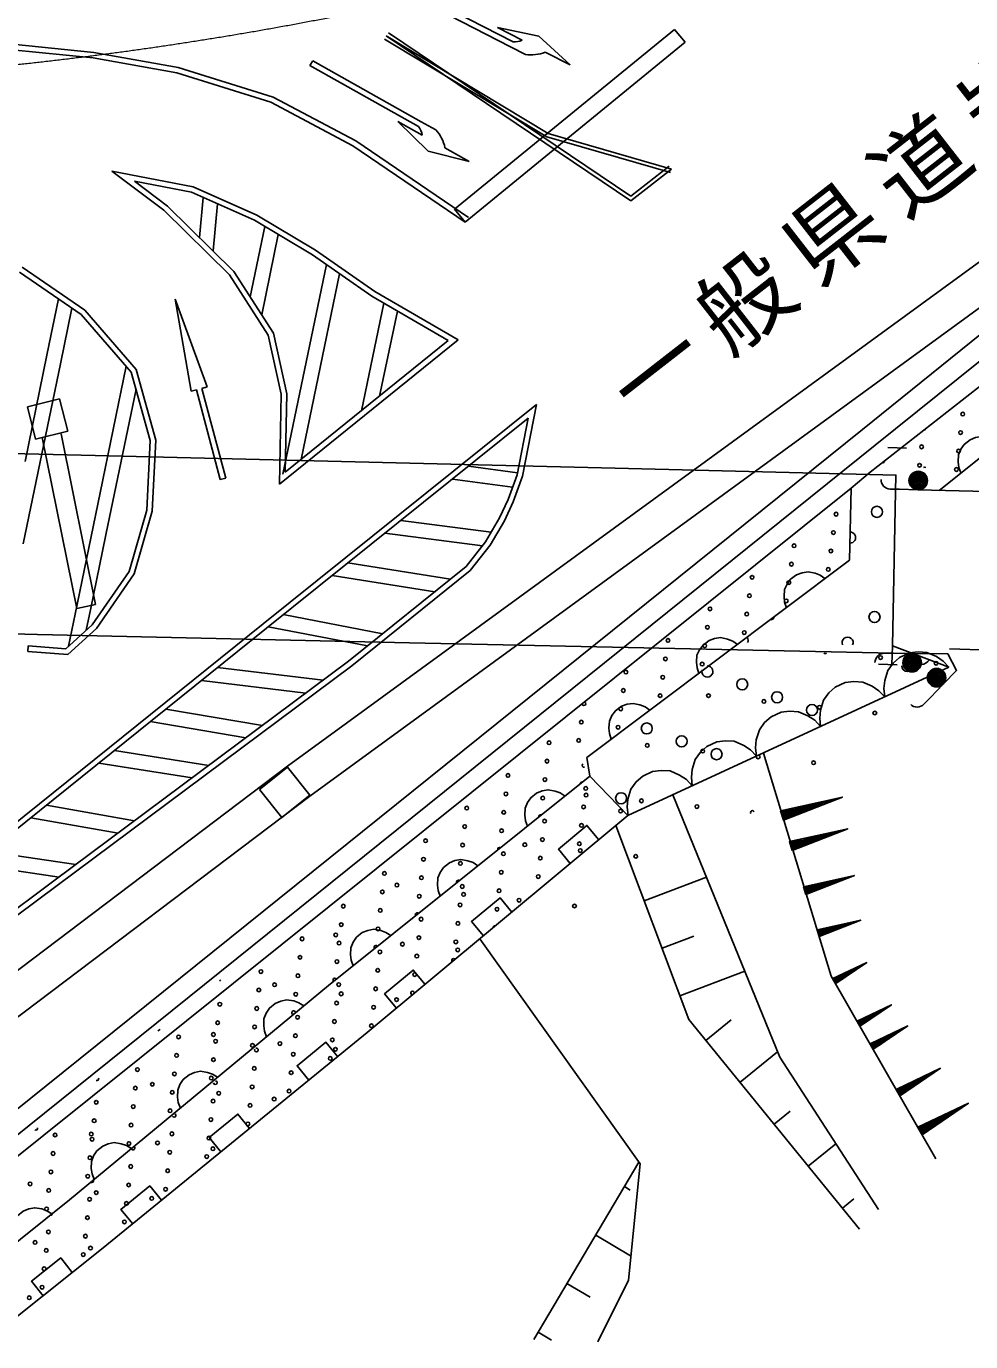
# Model space of a CAD drawing. Units: millimetres, scale not verified. Extents: x 40000 to 680000, y 20000 to 380000.
# Drawn here: x 214711 to 240123, y 236800 to 272173 of the extents above; entities that cross this region are included whole.
import ezdxf

# ---------------------------------------------------------------- set-up
doc = ezdxf.new("R2010")
doc.units = ezdxf.units.MM
doc.header["$LTSCALE"] = 1000
doc.linetypes.add('CHAIN', pattern=[18.5, 12, -1.5, 3.5, -1.5])
doc.layers.add('M-BGD', color=7, linetype='Continuous', lineweight=25)
doc.layers.add('M-BMK', color=2, linetype='CHAIN', lineweight=13)
doc.styles.add('ＭＳ ゴシック', font='')
doc.styles.get('ＭＳ ゴシック').set_extended_font_data('MS Gothic')

# ---------------------------------------------------------------- blocks, each defined once
blk = doc.blocks.new('BUHIN21')
at = {"color": 7, "linetype": 'Continuous', "lineweight": 25}
blk.add_lwpolyline([(-415, -500), (-497, -365), (-545, -224), (-576, -38), (-545, 122), (-482, 269), (-353, 424), (-221, 513), (-70, 573), (121, 579), (269, 558), (415, 500)], dxfattribs=at)
blk = doc.blocks.new('BUHIN39')
at = {"color": 7, "linetype": 'Continuous', "lineweight": 25}
for p, q in [((118, 131), (-374, -305)), ((-361, -320), (301, 267)), ((144, 101), (-348, -335)), ((-253, -148), (-399, -277)), ((-384, -294), (-68, -14)), ((-335, -350), (-18, -70)), ((-175, -236), (-321, -365))]:
    blk.add_line(p, q, dxfattribs=at)
blk.add_lwpolyline([(-323, -390), (374, 332), (-426, -274)], close=True, dxfattribs=at)
blk = doc.blocks.new('BUHIN177')
at = {"color": 7, "linetype": 'Continuous', "lineweight": 25}
for radius in [249, 220, 191, 161, 132, 97.5, 67.5, 38.8, 7.5]:
    blk.add_circle((-44, 245), radius, dxfattribs=at)
blk = doc.blocks.new('BUHIN188')
at = {"color": 7, "linetype": 'Continuous', "lineweight": 25}
blk.add_lwpolyline([(-414, -501), (-496, -366), (-544, -225), (-576, -38), (-545, 121), (-483, 268), (-354, 423), (-222, 512), (-71, 573), (120, 579), (268, 559), (414, 501)], dxfattribs=at)
blk = doc.blocks.new('BUHIN189')
at = {"color": 7, "linetype": 'Continuous', "lineweight": 25}
blk.add_lwpolyline([(-406, -508), (-490, -374), (-540, -234), (-575, -48), (-547, 112), (-487, 260), (-361, 418), (-230, 508), (-80, 571), (111, 581), (259, 563), (406, 508)], dxfattribs=at)
blk = doc.blocks.new('BUHIN190')
at = {"color": 7, "linetype": 'Continuous', "lineweight": 25}
blk.add_lwpolyline([(-414, -501), (-496, -366), (-544, -225), (-576, -39), (-545, 121), (-483, 268), (-354, 423), (-222, 512), (-71, 573), (120, 579), (268, 559), (414, 501)], dxfattribs=at)
blk = doc.blocks.new('BUHIN191')
at = {"color": 7, "linetype": 'Continuous', "lineweight": 25}
blk.add_lwpolyline([(-429, -488), (-507, -350), (-551, -208), (-577, -21), (-541, 138), (-474, 283), (-341, 434), (-206, 519), (-53, 575), (138, 575), (285, 550), (429, 488)], dxfattribs=at)
blk = doc.blocks.new('BUHIN200')
at = {"color": 7, "linetype": 'Continuous', "lineweight": 25}
blk.add_lwpolyline([(764, 566), (577, 700), (374, 781), (101, 838), (-135, 805), (-357, 730), (-594, 554), (-731, 364), (-831, 147), (-856, -131), (-833, -345), (-764, -566)], dxfattribs=at)
blk = doc.blocks.new('BUHIN201')
at = {"color": 7, "linetype": 'Continuous', "lineweight": 25}
blk.add_lwpolyline([(311, 391), (-80, 703), (-703, -80), (-311, -391)], dxfattribs=at)
blk = doc.blocks.new('BUHIN202')
at = {"color": 7, "linetype": 'Continuous', "lineweight": 25}
blk.add_lwpolyline([(315, 388), (-73, 703), (-703, -73), (-315, -388)], dxfattribs=at)

msp = doc.modelspace()

# ---------------------------------------------------------------- linework, layer by layer
at = {"layer": 'M-BGD'}
for p, q in [((221740, 252274), (269183, 286850)), ((269772, 286042), (222336, 251471)), ((261417, 280827), (237207, 261333)), ((261762, 280398), (237552, 260905)), ((227739, 271623), (224759, 273155)), ((224828, 273288), (227807, 271757)), ((232154, 272090), (226237, 267252)), ((228502, 271905), (227387, 272141)), ((227387, 272141), (228054, 271799)), ((232439, 271742), (232154, 272090)), ((216531, 271472), (214340, 271693)), ((224346, 271826), (228714, 269200)), ((230979, 267478), (224397, 271912)), ((224397, 271912), (228755, 269292)), ((230975, 267602), (224453, 271995)), ((232439, 271742), (226522, 266904)), ((229343, 271136), (228502, 271905)), ((216510, 271323), (214333, 271543)), ((218758, 270921), (216510, 271323)), ((218794, 271067), (216531, 271472)), ((227739, 271623), (228139, 271417)), ((229343, 271136), (228676, 271479)), ((221353, 270270), (218794, 271067)), ((222418, 271247), (222344, 271116)), ((222418, 271247), (222344, 271116)), ((222344, 271116), (225265, 269476)), ((225339, 269607), (222418, 271247)), ((221295, 270131), (218758, 270921)), ((223574, 269091), (221353, 270270)), ((223496, 268962), (221295, 270131)), ((225525, 268814), (224712, 269615)), ((224712, 269615), (225366, 269247)), ((225339, 269607), (225731, 269386)), ((228714, 269200), (232043, 268239)), ((228755, 269292), (232070, 268335)), ((226522, 266904), (223496, 268962)), ((226606, 267028), (223574, 269091)), ((226631, 268537), (225977, 268905)), ((226631, 268537), (225525, 268814)), ((217015, 268280), (219202, 267855)), ((218409, 267226), (217015, 268280)), ((232008, 268414), (230975, 267602)), ((232070, 268335), (230979, 267478)), ((217622, 268009), (219157, 267711)), ((218507, 267340), (217622, 268009)), ((219202, 267855), (220918, 267092)), ((247303, 267920), (237418, 260180)), ((219157, 267711), (220849, 266958)), ((219473, 267570), (219368, 266494)), ((220179, 265488), (218409, 267226)), ((220296, 265583), (218507, 267340)), ((219858, 267399), (219735, 266134)), ((220918, 267092), (222490, 266153)), ((226522, 266904), (226237, 267252)), ((221129, 266791), (220737, 264896)), ((220849, 266958), (222408, 266027)), ((221492, 266574), (221046, 264414)), ((239272, 259694), (248045, 266686)), ((222408, 266027), (224007, 264915)), ((222490, 266153), (224087, 265041)), ((216285, 264537), (214600, 265698)), ((222785, 265764), (221615, 260131)), ((216185, 264425), (214528, 265565)), ((221220, 263866), (220179, 265488)), ((221360, 263924), (220296, 265583)), ((223142, 265516), (222106, 260527)), ((224087, 265041), (226329, 263740)), ((215579, 264841), (215266, 263325)), ((215937, 264595), (215628, 263099)), ((219143, 262360), (218717, 264834)), ((218717, 264834), (219578, 262476)), ((224333, 264725), (223727, 261834)), ((224007, 264915), (226065, 263720)), ((217535, 262875), (216185, 264425)), ((217670, 262948), (216285, 264537)), ((224697, 264514), (224219, 262231)), ((221718, 262290), (221360, 263924)), ((221568, 262276), (221220, 263866)), ((226329, 263740), (221522, 259864)), ((226065, 263720), (221678, 260182)), ((215266, 263325), (214676, 260467)), ((215628, 263099), (214629, 258256)), ((217401, 263029), (216699, 259630)), ((218045, 261030), (217535, 262875)), ((218196, 261047), (217670, 262948)), ((219578, 262476), (219433, 262437)), ((214746, 261940), (215608, 262154)), ((215608, 262154), (215824, 261285)), ((217663, 262413), (216855, 258497)), ((219288, 262399), (219143, 262360)), ((219931, 259983), (219288, 262399)), ((219433, 262437), (220076, 260021)), ((221522, 259864), (221568, 262276)), ((221678, 260182), (221718, 262290)), ((214962, 261071), (214746, 261940)), ((221082, 256107), (228442, 262004)), ((228442, 262004), (228066, 260075)), ((221176, 255990), (228217, 261631)), ((228217, 261631), (227921, 260115)), ((237207, 261333), (207694, 237619)), ((215824, 261285), (214962, 261071)), ((215141, 261112), (216067, 256520)), ((215651, 261215), (216576, 256623)), ((237552, 260905), (208533, 237588)), ((213573, 260700), (216562, 260627)), ((217951, 259163), (218045, 261030)), ((218099, 259138), (218196, 261047)), ((238392, 260824), (237893, 260845)), ((216562, 260627), (230553, 260287)), ((220076, 260021), (219931, 259983)), ((227797, 259775), (226176, 259996)), ((227930, 260161), (226606, 260341)), ((227921, 260115), (227678, 259450)), ((228066, 260075), (227814, 259386)), ((230553, 260287), (238121, 260103)), ((237418, 260180), (236907, 259750)), ((238017, 255509), (238111, 260113)), ((209201, 237564), (236907, 259750)), ((236907, 259750), (236860, 257813)), ((238704, 259709), (238204, 259723)), ((249567, 259419), (238704, 259709)), ((216699, 259630), (216024, 256361)), ((227678, 259450), (227446, 258952)), ((227814, 259386), (227576, 258876)), ((217476, 257513), (217951, 259163)), ((217614, 257448), (218099, 259138)), ((227446, 258952), (227065, 258305)), ((227222, 258572), (224790, 258886)), ((227576, 258876), (227189, 258221)), ((216855, 258497), (216439, 256484)), ((226982, 258200), (224357, 258538)), ((227065, 258305), (226547, 257646)), ((227189, 258221), (226654, 257540)), ((216485, 256079), (217476, 257513)), ((226125, 257306), (223367, 257745)), ((226547, 257646), (223382, 255096)), ((226654, 257540), (223474, 254977)), ((236860, 257813), (229794, 252508)), ((216598, 255979), (217614, 257448)), ((225705, 256968), (222945, 257407)), ((216067, 256520), (216576, 256623)), ((216439, 256484), (216326, 255935)), ((210924, 247938), (221082, 256107)), ((216024, 256361), (215847, 255502)), ((224304, 255839), (221627, 256353)), ((211018, 247821), (221176, 255990)), ((215014, 255818), (214327, 255833)), ((225024, 255597), (215014, 255818)), ((215773, 255435), (216485, 256079)), ((215826, 255280), (216598, 255979)), ((223896, 255510), (221218, 256024)), ((214760, 255511), (214749, 255362)), ((214760, 255511), (215773, 255435)), ((238048, 255311), (225024, 255597)), ((238017, 255509), (238005, 255009)), ((238017, 255509), (239537, 254935)), ((239555, 255434), (246230, 255209)), ((214749, 255362), (215826, 255280)), ((223382, 255096), (215454, 249190)), ((238048, 255311), (238548, 255307)), ((223474, 254977), (215544, 249069)), ((222698, 254586), (219860, 254931)), ((239537, 254935), (230901, 250949)), ((238142, 255002), (237643, 255024)), ((222233, 254240), (219424, 254581)), ((239384, 254482), (239037, 254123)), ((221063, 253369), (218464, 253809)), ((220620, 253038), (218047, 253474)), ((219621, 252294), (217082, 252698)), ((234543, 252630), (236368, 246633)), ((202601, 237805), (221740, 252274)), ((219173, 251960), (216661, 252359)), ((221740, 252248), (220986, 251648)), ((222337, 251497), (221740, 252248)), ((229794, 252508), (229875, 252004)), ((229875, 252004), (222839, 246376)), ((230901, 250949), (229875, 252004)), ((220986, 251648), (221584, 250897)), ((232110, 251507), (234983, 244453)), ((222336, 251471), (204182, 237748)), ((217624, 250806), (215250, 251224)), ((221584, 250897), (222337, 251497)), ((235363, 251149), (235045, 251052)), ((235057, 251016), (235744, 251225)), ((236133, 251317), (235064, 250991)), ((235074, 250959), (236513, 251397)), ((236153, 251252), (235084, 250926)), ((217183, 250477), (214835, 250891)), ((223887, 245115), (230901, 250949)), ((235094, 250894), (235781, 251103)), ((235421, 250958), (235104, 250861)), ((232541, 245467), (230575, 250678)), ((236306, 250474), (235299, 250168)), ((235309, 250137), (236663, 250549)), ((235580, 250316), (235282, 250225)), ((235292, 250191), (235939, 250387)), ((236324, 250413), (235318, 250106)), ((235327, 250076), (235974, 250273)), ((235635, 250136), (235337, 250045)), ((216046, 249630), (213710, 249981)), ((215594, 249294), (213286, 249640)), ((215454, 249190), (206967, 242873)), ((215544, 249069), (207057, 242752)), ((231337, 248658), (233013, 249290)), ((235917, 249091), (235655, 249012)), ((235665, 248982), (236230, 249154)), ((236551, 249230), (235671, 248962)), ((235679, 248935), (236864, 249296)), ((236568, 249176), (235687, 248908)), ((235695, 248881), (236261, 249054)), ((235964, 248934), (235703, 248855)), ((236024, 247829), (236509, 247977)), ((236784, 248042), (236029, 247812)), ((236036, 247789), (237052, 248098)), ((236798, 247996), (236043, 247766)), ((226914, 247632), (231225, 241582)), ((231819, 247382), (232673, 247704)), ((236240, 247923), (236016, 247855)), ((236050, 247743), (236535, 247891)), ((236281, 247789), (236057, 247720)), ((232300, 246105), (234042, 246763)), ((236368, 246633), (239180, 241721)), ((222839, 246376), (215875, 240617)), ((237128, 239829), (232541, 245467)), ((233000, 244903), (233675, 245453)), ((238109, 245133), (237482, 244774)), ((237493, 244754), (238338, 245238)), ((216776, 239320), (223887, 245115)), ((237647, 244916), (237461, 244809)), ((237474, 244788), (237877, 245019)), ((238131, 245095), (237504, 244735)), ((237515, 244716), (237918, 244947)), ((237712, 244804), (237526, 244697)), ((233917, 243776), (234925, 244596)), ((234983, 244453), (237643, 240356)), ((238202, 243519), (239200, 244090)), ((238179, 243558), (238656, 243831)), ((238930, 243966), (238189, 243541)), ((238956, 243921), (238215, 243496)), ((238227, 243474), (238704, 243746)), ((238384, 243709), (238164, 243584)), ((238460, 243577), (238240, 243451)), ((238780, 242478), (239932, 243138)), ((234834, 242648), (235266, 243000)), ((238991, 242698), (238737, 242553)), ((238754, 242524), (239304, 242839)), ((239621, 242994), (238765, 242504)), ((239651, 242942), (238795, 242452)), ((238810, 242426), (239360, 242741)), ((239079, 242545), (238825, 242400)), ((235752, 241521), (236494, 242125)), ((228366, 236863), (231196, 241624)), ((231225, 241582), (230913, 238453)), ((230808, 240972), (230964, 240879)), ((211938, 237464), (215875, 240617)), ((236669, 240393), (236980, 240646)), ((230033, 239667), (230971, 239110)), ((216776, 239320), (214339, 237376)), ((230913, 238453), (230094, 236800)), ((229258, 238363), (229880, 237993)), ((228483, 237059), (228842, 236845))]:
    msp.add_line(p, q, dxfattribs=at)
for points in [[(238204, 259723), (237954, 259729), (237904, 259736), (237860, 259749), (237815, 259776), (237779, 259807), (237747, 259849), (237725, 259892), (237714, 259943), (237711, 259986)], [(237546, 255065), (237551, 255111), (237567, 255162), (237595, 255212), (237624, 255244), (237664, 255276), (237710, 255298), (237754, 255309), (237798, 255313), (238048, 255311)], [(239011, 255134), (238972, 255087), (238927, 255052), (238863, 255018), (238801, 255009), (238740, 255013), (238667, 255041), (238618, 255078), (238577, 255125), (238551, 255194), (238540, 255250), (238543, 255311)], [(238548, 255307), (239505, 255300), (239743, 254853), (239384, 254482)], [(239037, 254123), (238863, 253943), (238825, 253910), (238785, 253887), (238735, 253872), (238688, 253866), (238636, 253871), (238588, 253883), (238543, 253910), (238510, 253937)], [(215948, 238660), (215636, 239051), (214855, 238427), (215167, 238036)]]:
    msp.add_lwpolyline(points, dxfattribs=at)
for points in [[(235084, 250824), (236672, 251445), (235007, 251076)], [(235318, 250010), (236813, 250595), (235246, 250247)], [(235687, 248824), (236995, 249335), (235624, 249032)], [(236043, 247694), (237164, 248133), (235989, 247872)], [(237518, 244671), (238431, 245291), (237434, 244819)], [(238232, 243420), (239310, 244153), (238132, 243595)], [(238815, 242364), (240059, 243210), (238700, 242566)]]:
    msp.add_lwpolyline(points, close=True, dxfattribs=at)
for centre, radius in [((239908, 261745), 49.8), ((239852, 261248), 49.8), ((238802, 260864), 49.8), ((239796, 260752), 49.8), ((238746, 260367), 49.8), ((239740, 260255), 49.8), ((236501, 259053), 49.8), ((237599, 259116), 149), ((236430, 258558), 49.8), ((235370, 258204), 49.8), ((236360, 258063), 49.8), ((235299, 257709), 49.8), ((236289, 257568), 49.8), ((234239, 257355), 49.8), ((235229, 257214), 49.8), ((234168, 256860), 49.8), ((233108, 256506), 49.8), ((235159, 256719), 49.8), ((234098, 256365), 49.8), ((237534, 256288), 149), ((233038, 256011), 49.8), ((234028, 255870), 49.8), ((231977, 255657), 49.8), ((232967, 255516), 49.8), ((231907, 255162), 49.8), ((232897, 255021), 49.8), ((237699, 255198), 49.8), ((238546, 255059), 249), ((238546, 255059), 220), ((238546, 255059), 191), ((238546, 255059), 161), ((238546, 255059), 132), ((238546, 255059), 97.5), ((238546, 255059), 67.5), ((238546, 255059), 38.8), ((238546, 255059), 7.5), ((239190, 255043), 49.8), ((230846, 254807), 49.8), ((231836, 254667), 49.8), ((239205, 254655), 249), ((239205, 254655), 220), ((239205, 254655), 191), ((239205, 254655), 161), ((239205, 254655), 132), ((239205, 254655), 97.5), ((239205, 254655), 67.5), ((239205, 254655), 38.8), ((230776, 254312), 49.8), ((233975, 254476), 149), ((239205, 254655), 7.5), ((231766, 254172), 49.8), ((233067, 254173), 49.8), ((234559, 254017), 49.8), ((234914, 254130), 149), ((230705, 253817), 49.8), ((235852, 253785), 149), ((236051, 253862), 49.8), ((237543, 253706), 49.8), ((229645, 253463), 49.8), ((230635, 253322), 49.8), ((231407, 253291), 149), ((228779, 252908), 49.8), ((229574, 252968), 49.8), ((232345, 252945), 149), ((231420, 252836), 49.8), ((232912, 252681), 49.8), ((233284, 252599), 149), ((234404, 252525), 49.8), ((228722, 252411), 49.8), ((235896, 252370), 49.8), ((227672, 252029), 49.8), ((228665, 251915), 49.8), ((227615, 251532), 49.8), ((229764, 251679), 49.8), ((229773, 251500), 49.8), ((230716, 251414), 149), ((226564, 251150), 49.8), ((228608, 251418), 49.8), ((229707, 251182), 49.8), ((231264, 251344), 49.8), ((232756, 251189), 49.8), ((227557, 251035), 49.8), ((228656, 250800), 49.8), ((230700, 251068), 49.8), ((226507, 250653), 49.8), ((227500, 250539), 49.8), ((229650, 250685), 49.8), ((225456, 250271), 49.8), ((226450, 250156), 49.8), ((228125, 250163), 49.8), ((228599, 250303), 49.8), ((229592, 250189), 49.8), ((225399, 249774), 49.8), ((227548, 249920), 49.8), ((228542, 249806), 49.8), ((229617, 250008), 49.8), ((231109, 249852), 49.8), ((224348, 249391), 49.8), ((226393, 249660), 49.8), ((227491, 249424), 49.8), ((224682, 249079), 49.8), ((225342, 249277), 49.8), ((226441, 249041), 49.8), ((228485, 249309), 49.8), ((224291, 248895), 49.8), ((225285, 248780), 49.8), ((226478, 248827), 49.8), ((227434, 248927), 49.8), ((227970, 248671), 49.8), ((223241, 248512), 49.8), ((224234, 248398), 49.8), ((226383, 248544), 49.8), ((227377, 248430), 49.8), ((229462, 248516), 49.8), ((223184, 248015), 49.8), ((225333, 248162), 49.8), ((226326, 248048), 49.8), ((222133, 247633), 49.8), ((223037, 247739), 49.8), ((224177, 247901), 49.8), ((225276, 247665), 49.8), ((223126, 247519), 49.8), ((224225, 247283), 49.8), ((224830, 247490), 49.8), ((226269, 247551), 49.8), ((226322, 247335), 49.8), ((222076, 247136), 49.8), ((223069, 247022), 49.8), ((225219, 247169), 49.8), ((221025, 246754), 49.8), ((222019, 246640), 49.8), ((224168, 246786), 49.8), ((225161, 246672), 49.8), ((220968, 246257), 49.8), ((221392, 246400), 49.8), ((223117, 246404), 49.8), ((223183, 246154), 49.8), ((224111, 246289), 49.8), ((219918, 245875), 49.8), ((221962, 246143), 49.8), ((223060, 245907), 49.8), ((224054, 245793), 49.8), ((224675, 245998), 49.8), ((220911, 245760), 49.8), ((222010, 245525), 49.8), ((219860, 245378), 49.8), ((220854, 245264), 49.8), ((223003, 245410), 49.8), ((223997, 245296), 49.8), ((218810, 244995), 49.8), ((219747, 245061), 49.8), ((219803, 244881), 49.8), ((220797, 244767), 49.8), ((221536, 244817), 49.8), ((221953, 245028), 49.8), ((222946, 244914), 49.8), ((218753, 244499), 49.8), ((219746, 244384), 49.8), ((221895, 244531), 49.8), ((222889, 244417), 49.8), ((223028, 244662), 49.8), ((217702, 244116), 49.8), ((220845, 244149), 49.8), ((221838, 244034), 49.8), ((218102, 243721), 49.8), ((218696, 244002), 49.8), ((219689, 243888), 49.8), ((217645, 243620), 49.8), ((218638, 243505), 49.8), ((219888, 243481), 49.8), ((220788, 243652), 49.8), ((221380, 243325), 49.8), ((221781, 243538), 49.8), ((216594, 243237), 49.8), ((217588, 243123), 49.8), ((218581, 243009), 49.8), ((219737, 243269), 49.8), ((220731, 243155), 49.8), ((216537, 242740), 49.8), ((217531, 242626), 49.8), ((219680, 242773), 49.8), ((220673, 242658), 49.8), ((215487, 242358), 49.8), ((216457, 242382), 49.8), ((218629, 242390), 49.8), ((219623, 242276), 49.8), ((216480, 242244), 49.8), ((217474, 242129), 49.8), ((218241, 242144), 49.8), ((219733, 241989), 49.8), ((215430, 241861), 49.8), ((216423, 241747), 49.8), ((218572, 241894), 49.8), ((219566, 241779), 49.8), ((215372, 241364), 49.8), ((216366, 241250), 49.8), ((217522, 241511), 49.8), ((218515, 241397), 49.8), ((214812, 241042), 49.8), ((215315, 240868), 49.8), ((217465, 241014), 49.8), ((218458, 240900), 49.8), ((216414, 240632), 49.8), ((216594, 240808), 49.8), ((217407, 240518), 49.8), ((218086, 240653), 49.8), ((215258, 240371), 49.8), ((216357, 240135), 49.8), ((217350, 240021), 49.8), ((214946, 239471), 49.8), ((215306, 239753), 49.8), ((216300, 239638), 49.8), ((215249, 239256), 49.8), ((216243, 239142), 49.8), ((216438, 239316), 49.8), ((215192, 238759), 49.8), ((215135, 238263), 49.8), ((214791, 237980), 49.8)]:
    msp.add_circle(centre, radius, dxfattribs=at)
for centre, radius, start, end in [((227849, 272255), 500, 265.1896, 294.1446), ((228299, 272404), 1000, 260.7982, 292.1763), ((224873, 269166), 500, 9.334, 38.2891), ((224996, 268709), 1000, 11.3023, 42.6804), ((238859, 261361), 49.8, 274.8685, 341.2542), ((237753, 260479), 49.8, 254.3779, 1.7448), ((238880, 260266), 49.8, 50.822, 126.0336), ((236876, 258425), 149, 268.225, 88.9776), ((234707, 256353), 149, 283.5189, 330.7784), ((236811, 255598), 149, 335.071, 202.201), ((233984, 255662), 149, 336.1477, 28.3436), ((236207, 255354), 49.8, 223.3067, 313.4229), ((233037, 254822), 149, 162.5385, 91.977), ((238420, 254970), 149, 178.9027, 357.6836), ((229715, 253958), 49.8, 188.052, 69.3218), ((229716, 252297), 49.8, 130.2125, 289.8484), ((229659, 251800), 49.8, 67.3436, 189.9625), ((228551, 250921), 49.8, 60.5845, 196.7216), ((234248, 251033), 49.8, 15.3676, 221.9915), ((227443, 250042), 49.8, 54.1339, 203.1723), ((226335, 249163), 49.8, 47.8793, 209.4268), ((225228, 248284), 49.8, 41.7343, 215.5718), ((227320, 247933), 49.8, 74.1521, 185.3554), ((224120, 247404), 49.8, 35.6247, 221.6814), ((226212, 247054), 49.8, 34.7229, 224.7846), ((223012, 246525), 49.8, 29.4803, 227.8258), ((219900, 246553), 49.8, 285.6995, 332.0288), ((225104, 246175), 49.8, 351.9945, 267.5131), ((221905, 245646), 49.8, 358.4653, 260.7246), ((218255, 245213), 49.8, 263.6148, 354.1135), ((220902, 244645), 49.8, 149.6021, 108.6473), ((216610, 243874), 49.8, 248.1172, 9.6111), ((219794, 243766), 49.8, 182.5247, 75.7248), ((218687, 242887), 49.8, 204.3131, 53.9363), ((214965, 242535), 49.8, 234.7257, 23.0027), ((217579, 242008), 49.8, 223.9974, 34.252), ((216471, 241129), 49.8, 244.3088, 13.9407), ((215363, 240249), 49.8, 260.7183, 356.6559)]:
    msp.add_arc(centre, radius, start, end, dxfattribs=at)
at = {"layer": 'M-BMK'}
msp.add_arc((203800, 370575), 100000, 264.83823, 291.88434, dxfattribs=at)

# ---------------------------------------------------------------- block references
at = {"layer": 'M-BGD', "rotation": 348.22994}
for name, p in [('BUHIN21', (240368, 260568)), ('BUHIN177', (238704, 259709)), ('BUHIN191', (235682, 256929)), ('BUHIN191', (233327, 255161)), ('BUHIN200', (238674, 254537)), ('BUHIN200', (236947, 253739)), ('BUHIN191', (230971, 253392)), ('BUHIN200', (235219, 252942)), ('BUHIN200', (233492, 252145)), ('BUHIN200', (231765, 251347)), ('BUHIN188', (228702, 251066)), ('BUHIN201', (229732, 249977)), ('BUHIN188', (226357, 249190)), ('BUHIN201', (227394, 248032)), ('BUHIN188', (224011, 247314)), ('BUHIN201', (225056, 246087)), ('BUHIN39', (236890, 246748)), ('BUHIN189', (221678, 245416)), ('BUHIN39', (237556, 245614)), ('BUHIN202', (222702, 244149)), ('BUHIN189', (219357, 243497)), ('BUHIN202', (220331, 242217)), ('BUHIN189', (217036, 241577)), ('BUHIN202', (217961, 240286)), ('BUHIN190', (214891, 239828))]:
    msp.add_blockref(name, p, dxfattribs=at)

# ---------------------------------------------------------------- texts
at = {"layer": 'M-BGD', "insert": (231363, 261277), "char_height": 1833, "attachment_point": 7, "rotation": 37.9, "style": 'ＭＳ ゴシック'}
msp.add_mtext('\\T1.2;一般県道岩国美和線', dxfattribs=at)

doc.saveas('drawing.dxf')
